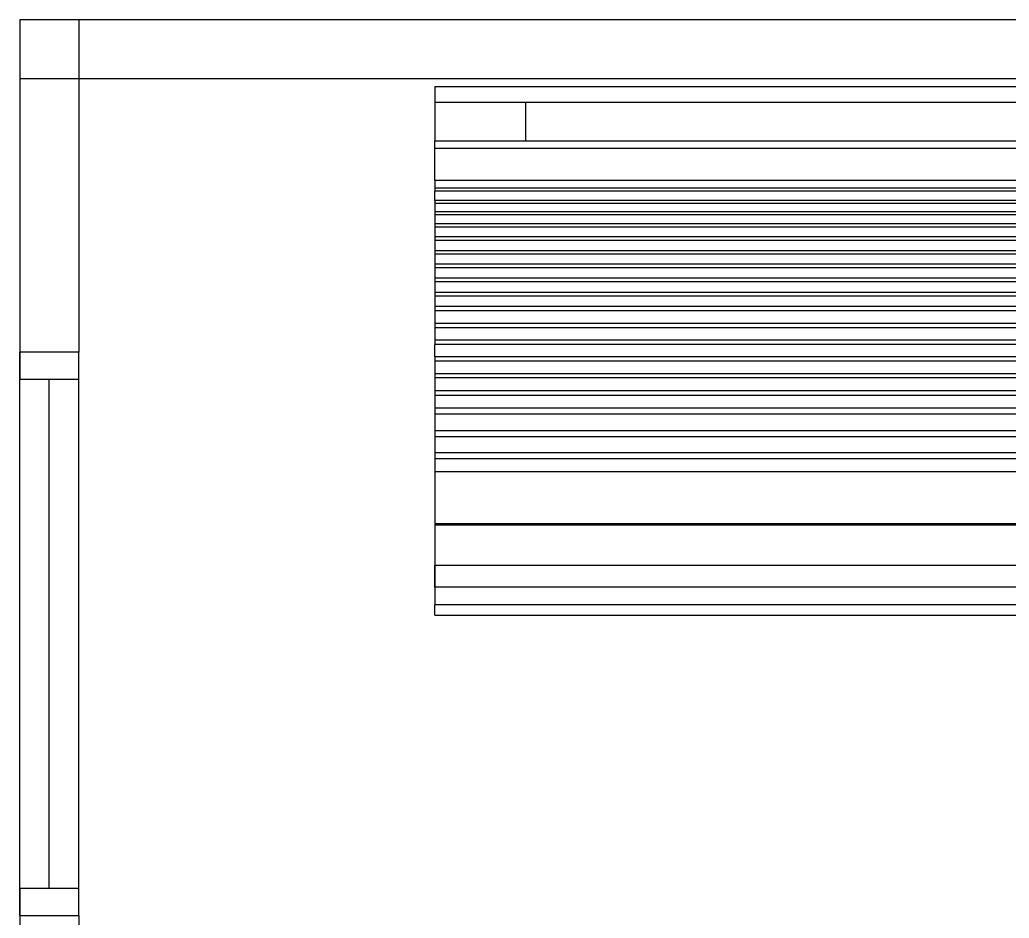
# Model space of a CAD drawing. Header units: inches. Extents: x -86408137 to 595769, y 1041006 to 3160331.
# Drawn here: x 404223 to 406067, y 1082469 to 1084144 of the extents above; entities that cross this region are included whole.
import ezdxf

# ---------------------------------------------------------------- set-up
doc = ezdxf.new("R2010")
doc.units = ezdxf.units.IN
doc.header["$MEASUREMENT"] = 0
for name, color, linetype in [('Edges', 7, 'Continuous'), ('partition', 8, 'Continuous'), ('WIN', 9, 'Continuous')]:
    doc.layers.add(name, color=color, linetype=linetype)

# ---------------------------------------------------------------- blocks, each defined once
blk = doc.blocks.new('1.0HP AIR CONDITION')
for p, q in [((-1310.1, 956.6), (-1310.1, 884.6)), ((-1478.9, 52.1), (-1478.9, 93.4)), ((-1478.9, 93.4), (1478.9, 93.4)), ((1478.9, 52.1), (-1478.9, 52.1))]:
    blk.add_line(p, q)
at = {"layer": 'Edges'}
for p, q in [((-1478.9, 985.9), (1478.9, 985.9)), ((-1478.9, 985.9), (-1478.9, 956.6)), ((-1478.9, 956.6), (1478.9, 956.6)), ((-1478.9, 956.6), (-1478.9, 884.6)), ((-1478.9, 884.6), (1478.9, 884.6)), ((-1478.9, 870), (-1478.9, 884.6)), ((1478.9, 870), (-1478.9, 870)), ((-1478.9, 810.4), (-1478.9, 870)), ((-1478.9, 810.4), (-1478.9, 796.2)), ((1478.9, 810.4), (-1478.9, 810.4)), ((1478.9, 796.2), (-1478.9, 796.2)), ((-1478.9, 796.2), (-1478.9, 790.4)), ((1478.9, 790.4), (-1478.9, 790.4)), ((-1478.9, 773.4), (-1478.9, 790.4)), ((1478.9, 773.4), (-1478.9, 773.4)), ((-1478.9, 773.4), (-1478.9, 767.4)), ((1478.9, 767.4), (-1478.9, 767.4)), ((-1478.9, 767.4), (-1478.9, 752)), ((-1478.9, 752), (-1478.9, 746.5)), ((1478.9, 752), (-1478.9, 752)), ((1478.9, 746.5), (-1478.9, 746.5)), ((-1478.9, 746.5), (-1478.9, 729.6)), ((1478.9, 729.6), (-1478.9, 729.6)), ((-1478.9, 729.6), (-1478.9, 723.4)), ((1478.9, 723.4), (-1478.9, 723.4)), ((-1478.9, 723.4), (-1478.9, 705.1)), ((1478.9, 705.1), (-1478.9, 705.1)), ((-1478.9, 705.1), (-1478.9, 698.3)), ((-1478.9, 698.3), (-1478.9, 679.6)), ((1478.9, 698.3), (-1478.9, 698.3)), ((1478.9, 679.6), (-1478.9, 679.6)), ((-1478.9, 679.6), (-1478.9, 673.2)), ((1478.9, 673.2), (-1478.9, 673.2)), ((-1478.9, 673.2), (-1478.9, 654.7)), ((1478.9, 654.7), (-1478.9, 654.7)), ((-1478.9, 654.7), (-1478.9, 647.3)), ((1478.9, 647.3), (-1478.9, 647.3)), ((-1478.9, 647.3), (-1478.9, 628.1)), ((1478.9, 628.1), (-1478.9, 628.1)), ((-1478.9, 628.1), (-1478.9, 621.2)), ((1478.9, 621.2), (-1478.9, 621.2)), ((-1478.9, 621.2), (-1478.9, 601.8)), ((1478.9, 601.8), (-1478.9, 601.8)), ((-1478.9, 601.8), (-1478.9, 594.9)), ((1478.9, 594.9), (-1478.9, 594.9)), ((-1478.9, 594.9), (-1478.9, 575.3)), ((1478.9, 575.3), (-1478.9, 575.3)), ((-1478.9, 575.3), (-1478.9, 567.5)), ((1478.9, 567.5), (-1478.9, 567.5)), ((-1478.9, 567.5), (-1478.9, 543.8)), ((1478.9, 543.8), (-1478.9, 543.8)), ((-1478.9, 543.8), (-1478.9, 535.5)), ((-1478.9, 535.5), (-1478.9, 512.6)), ((1478.9, 535.5), (-1478.9, 535.5)), ((1478.9, 512.6), (-1478.9, 512.6)), ((-1478.9, 512.6), (-1478.9, 504.5)), ((1478.9, 504.5), (-1478.9, 504.5)), ((-1478.9, 481.8), (-1478.9, 504.5)), ((1478.9, 481.8), (-1478.9, 481.8)), ((-1478.9, 481.8), (-1478.9, 473.7)), ((-1478.9, 473.7), (-1478.9, 450.2)), ((1478.9, 473.7), (-1478.9, 473.7)), ((1478.9, 450.2), (-1478.9, 450.2)), ((-1478.9, 450.2), (-1478.9, 442.8)), ((-1478.9, 442.8), (-1478.9, 418.2)), ((1478.9, 442.8), (-1478.9, 442.8)), ((1478.9, 418.2), (-1478.9, 418.2)), ((-1478.9, 418.2), (-1478.9, 409.7)), ((1478.9, 409.7), (-1478.9, 409.7)), ((-1478.9, 409.7), (-1478.9, 386)), ((1478.9, 386), (-1478.9, 386)), ((-1478.9, 386), (-1478.9, 374.8)), ((1478.9, 374.8), (-1478.9, 374.8)), ((-1478.9, 374.8), (-1478.9, 343.5)), ((1478.9, 343.5), (-1478.9, 343.5)), ((-1478.9, 343.5), (-1478.9, 332.5)), ((1478.9, 332.5), (-1478.9, 332.5)), ((-1478.9, 332.5), (-1478.9, 302.6)), ((-1478.9, 302.6), (-1478.9, 291.6)), ((1478.9, 302.6), (-1478.9, 302.6)), ((1478.9, 291.6), (-1478.9, 291.6)), ((-1478.9, 291.6), (-1478.9, 267.1)), ((1478.9, 267.1), (-1478.9, 267.1)), ((-1478.9, 267.1), (-1478.9, 170.5)), ((1478.9, 170.5), (-1478.9, 170.5)), ((-1478.9, 170.5), (-1478.9, 167.8)), ((1478.9, 167.8), (-1478.9, 167.8)), ((-1478.9, 167.8), (-1478.9, 19.1)), ((-1279.8, 19.1), (-1478.9, 19.1)), ((-1478.9, 0), (-1478.9, 19.1)), ((-1277.4, 19.1), (-1279.8, 19.1)), ((1260.5, 19.1), (-1277.4, 19.1)), ((-1478.9, 0), (1478.9, 0))]:
    blk.add_line(p, q, dxfattribs=at)

msp = doc.modelspace()

# ---------------------------------------------------------------- linework, layer by layer
at = {"layer": 'partition'}
for p, q in [((408222.7, 1084144.1), (404222.7, 1084144.1)), ((404222.7, 1084144.1), (404222.7, 1083524.1)), ((404332.7, 1084144.1), (404332.7, 1083524.1)), ((408222.7, 1084034.1), (404222.7, 1084034.1)), ((404332.7, 1083524.1), (404222.7, 1083524.1)), ((404222.7, 1082474.1), (404332.7, 1082474.1)), ((404222.7, 1082474.1), (404222.7, 1081874.1)), ((404332.7, 1082474.1), (404332.7, 1081874.1))]:
    msp.add_line(p, q, dxfattribs=at)
at = {"layer": 'WIN'}
for p, q in [((404222.7, 1082474.1), (404222.7, 1083524.1)), ((404332.7, 1082474.1), (404332.7, 1083524.1)), ((404277.7, 1082524.1), (404277.7, 1083474.1))]:
    msp.add_line(p, q, dxfattribs=at)
for points in [[(404332.7, 1083524.1), (404222.7, 1083524.1), (404222.7, 1083474.1), (404332.7, 1083474.1)], [(404332.7, 1082524.1), (404222.7, 1082524.1), (404222.7, 1082474.1), (404332.7, 1082474.1)]]:
    msp.add_lwpolyline(points, close=True, dxfattribs=at)

# ---------------------------------------------------------------- block references
msp.add_blockref('1.0HP AIR CONDITION', (406475.6, 1083034))

doc.saveas('drawing.dxf')
